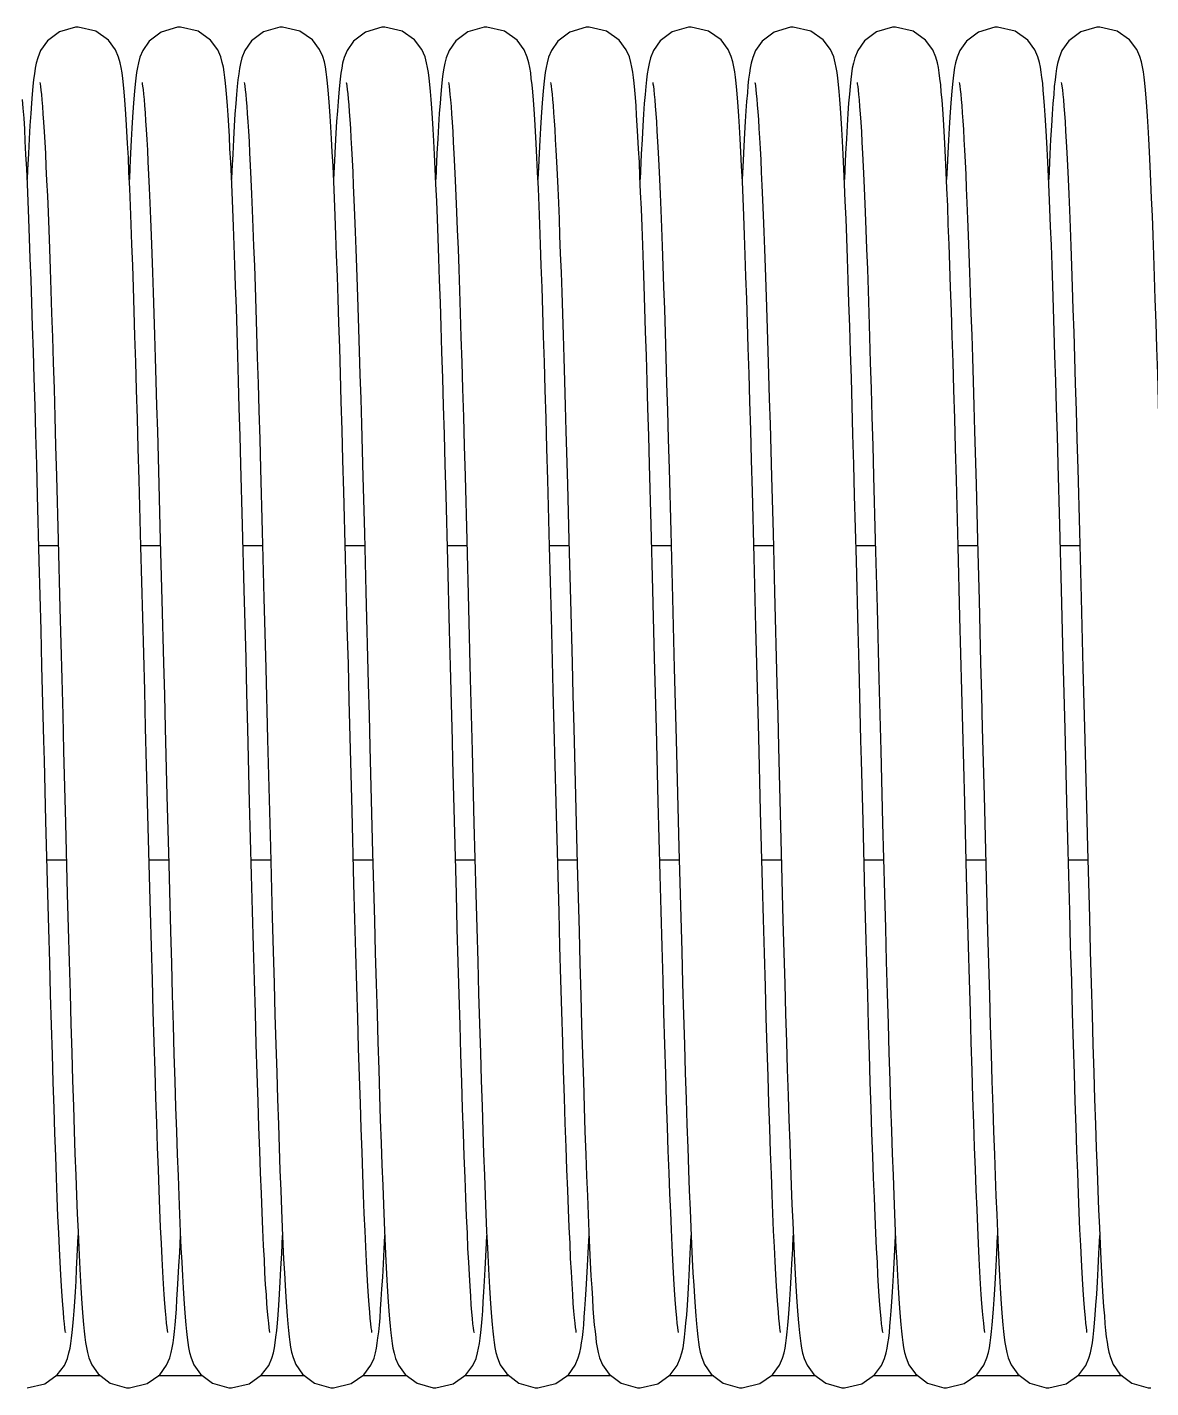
# Model space of a CAD drawing. Header units: millimetres. Extents: x 21899 to 38731, y -5425 to 3612.
# Drawn here: x 24711 to 24799, y -2765.4 to -2658.9 of the extents above; entities that cross this region are included whole.
import ezdxf

# ---------------------------------------------------------------- set-up
doc = ezdxf.new("R2010")
doc.units = ezdxf.units.MM

msp = doc.modelspace()

# ---------------------------------------------------------------- linework, layer by layer
at = {"color": 7, "linetype": 'Continuous'}
for p, q in [((24737.15, -2689.98), (24737.26, -2694.12)), ((24769.15, -2689.98), (24769.26, -2694.12)), ((24721.16, -2690.53), (24721.28, -2694.68)), ((24753.16, -2690.53), (24753.28, -2694.68)), ((24785.16, -2690.53), (24785.28, -2694.68)), ((24727.84, -2697.9), (24727.71, -2693.15)), ((24759.84, -2697.9), (24759.71, -2693.15)), ((24791.84, -2697.9), (24791.71, -2693.15)), ((24713.26, -2694.06), (24713.39, -2699.07)), ((24719.88, -2699.56), (24719.74, -2694.35)), ((24729.24, -2693.47), (24729.38, -2698.38)), ((24737.26, -2694.12), (24737.38, -2698.51)), ((24745.26, -2694.06), (24745.39, -2699.07)), ((24751.88, -2699.56), (24751.74, -2694.35)), ((24761.24, -2693.47), (24761.38, -2698.38)), ((24769.26, -2694.12), (24769.38, -2698.51)), ((24777.26, -2694.06), (24777.39, -2699.07)), ((24783.88, -2699.56), (24783.74, -2694.35)), ((24793.24, -2693.47), (24793.38, -2698.38)), ((24721.28, -2694.68), (24721.39, -2699.1)), ((24735.9, -2700.43), (24735.77, -2695.25)), ((24753.28, -2694.68), (24753.39, -2699.1)), ((24767.9, -2700.43), (24767.77, -2695.25)), ((24785.28, -2694.68), (24785.39, -2699.1)), ((24711.91, -2700.69), (24711.77, -2695.58)), ((24743.91, -2700.69), (24743.77, -2695.58)), ((24775.91, -2700.69), (24775.77, -2695.58)), ((24727.97, -2702.96), (24727.84, -2697.9)), ((24729.38, -2698.38), (24729.51, -2703.61)), ((24737.38, -2698.51), (24737.5, -2703.1)), ((24759.97, -2702.96), (24759.84, -2697.9)), ((24761.38, -2698.38), (24761.51, -2703.61)), ((24769.38, -2698.51), (24769.5, -2703.1)), ((24791.97, -2702.96), (24791.84, -2697.9)), ((24793.38, -2698.38), (24793.51, -2703.61)), ((24711.88, -2699.47), (24713.4, -2699.47)), ((24713.39, -2699.07), (24713.53, -2704.38)), ((24719.88, -2699.47), (24721.4, -2699.47)), ((24720.02, -2705.09), (24719.88, -2699.56)), ((24721.39, -2699.1), (24721.52, -2703.77)), ((24727.88, -2699.47), (24729.4, -2699.47)), ((24735.88, -2699.47), (24737.4, -2699.47)), ((24743.88, -2699.47), (24745.4, -2699.47)), ((24745.39, -2699.07), (24745.53, -2704.38)), ((24751.88, -2699.47), (24753.4, -2699.47)), ((24752.02, -2705.09), (24751.88, -2699.56)), ((24753.39, -2699.1), (24753.52, -2703.77)), ((24759.88, -2699.47), (24761.4, -2699.47)), ((24767.88, -2699.47), (24769.4, -2699.47)), ((24775.88, -2699.47), (24777.4, -2699.47)), ((24777.39, -2699.07), (24777.53, -2704.38)), ((24783.88, -2699.47), (24785.4, -2699.47)), ((24784.02, -2705.09), (24783.88, -2699.56)), ((24785.39, -2699.1), (24785.52, -2703.77)), ((24791.88, -2699.47), (24793.4, -2699.47)), ((24729.51, -2703.61), (24729.65, -2709.08)), ((24761.51, -2703.61), (24761.65, -2709.08)), ((24793.51, -2703.61), (24793.65, -2709.08)), ((24736.41, -2720.28), (24736.26, -2714.49)), ((24768.41, -2720.28), (24768.26, -2714.49)), ((24713.82, -2715.56), (24713.96, -2721.23)), ((24745.82, -2715.56), (24745.96, -2721.23)), ((24777.82, -2715.56), (24777.96, -2721.23)), ((24712.43, -2721.03), (24712.31, -2716.32)), ((24737.84, -2716.32), (24738.02, -2723.53)), ((24744.43, -2721.03), (24744.31, -2716.32)), ((24769.84, -2716.32), (24770.02, -2723.53)), ((24776.43, -2721.03), (24776.31, -2716.32)), ((24720.54, -2725.36), (24720.39, -2719.61)), ((24721.91, -2719.07), (24722.05, -2724.42)), ((24728.54, -2725.29), (24728.39, -2719.56)), ((24752.54, -2725.36), (24752.39, -2719.61)), ((24753.91, -2719.07), (24754.05, -2724.42)), ((24760.54, -2725.29), (24760.39, -2719.56)), ((24784.54, -2725.36), (24784.39, -2719.61)), ((24785.91, -2719.07), (24786.05, -2724.42)), ((24792.54, -2725.29), (24792.39, -2719.56)), ((24712.58, -2726.75), (24712.43, -2721.03)), ((24736.56, -2725.96), (24736.41, -2720.28)), ((24744.58, -2726.75), (24744.43, -2721.03)), ((24768.56, -2725.96), (24768.41, -2720.28)), ((24776.58, -2726.75), (24776.43, -2721.03)), ((24713.96, -2721.23), (24714.11, -2726.76)), ((24745.96, -2721.23), (24746.11, -2726.76)), ((24777.96, -2721.23), (24778.11, -2726.76)), ((24730.01, -2723.13), (24730.16, -2728.6)), ((24762.01, -2723.13), (24762.16, -2728.6)), ((24794.01, -2723.13), (24794.16, -2728.6)), ((24712.51, -2724.08), (24714.04, -2724.08)), ((24720.51, -2724.08), (24722.04, -2724.08)), ((24728.51, -2724.08), (24730.04, -2724.08)), ((24736.51, -2724.08), (24738.04, -2724.08)), ((24738.02, -2723.53), (24738.16, -2728.84)), ((24744.51, -2724.08), (24746.04, -2724.08)), ((24752.51, -2724.08), (24754.04, -2724.08)), ((24760.51, -2724.08), (24762.04, -2724.08)), ((24768.51, -2724.08), (24770.04, -2724.08)), ((24770.02, -2723.53), (24770.16, -2728.84)), ((24776.51, -2724.08), (24778.04, -2724.08)), ((24784.51, -2724.08), (24786.04, -2724.08)), ((24792.51, -2724.08), (24794.04, -2724.08)), ((24722.05, -2724.42), (24722.19, -2729.67)), ((24754.05, -2724.42), (24754.19, -2729.67)), ((24786.05, -2724.42), (24786.19, -2729.67)), ((24716.72, -2764.47), (24713.24, -2764.47)), ((24724.71, -2764.47), (24721.23, -2764.47)), ((24732.72, -2764.47), (24729.24, -2764.47)), ((24740.71, -2764.47), (24737.24, -2764.47)), ((24748.72, -2764.47), (24745.24, -2764.47)), ((24756.71, -2764.47), (24753.23, -2764.47)), ((24764.72, -2764.47), (24761.24, -2764.47)), ((24772.71, -2764.47), (24769.24, -2764.47)), ((24780.72, -2764.47), (24777.24, -2764.47)), ((24788.71, -2764.47), (24785.23, -2764.47)), ((24796.72, -2764.47), (24793.24, -2764.47))]:
    msp.add_line(p, q, dxfattribs=at)
for points in [[(24714.97, -2658.91), (24714.75, -2658.92), (24713.49, -2659.28), (24712.55, -2659.98), (24712.02, -2660.73), (24711.79, -2661.31), (24711.67, -2661.74), (24711.59, -2662.13), (24711.53, -2662.55), (24711.47, -2663.01), (24711.41, -2663.55), (24711.36, -2664.16), (24711.3, -2664.87)], [(24718.62, -2664.62), (24718.56, -2663.98), (24718.51, -2663.42), (24718.45, -2662.92), (24718.4, -2662.48), (24718.33, -2662.08), (24718.25, -2661.69), (24718.13, -2661.25), (24717.89, -2660.68), (24717.33, -2659.93), (24716.35, -2659.23), (24714.97, -2658.91)], [(24722.97, -2658.91), (24722.75, -2658.92), (24721.47, -2659.29), (24720.53, -2660), (24720.02, -2660.73), (24719.8, -2661.26), (24719.68, -2661.69), (24719.6, -2662.08), (24719.54, -2662.47), (24719.48, -2662.89), (24719.43, -2663.37), (24719.38, -2663.91), (24719.33, -2664.51), (24719.28, -2665.2)], [(24726.65, -2665.07), (24726.6, -2664.42), (24726.55, -2663.83), (24726.5, -2663.3), (24726.44, -2662.84), (24726.39, -2662.42), (24726.33, -2662.04), (24726.25, -2661.67), (24726.13, -2661.24), (24725.89, -2660.68), (24725.33, -2659.92), (24724.35, -2659.23), (24722.97, -2658.91)], [(24730.97, -2658.91), (24730.75, -2658.92), (24729.48, -2659.28), (24728.54, -2659.99), (24728.01, -2660.74), (24727.78, -2661.31), (24727.67, -2661.75), (24727.59, -2662.14), (24727.53, -2662.56), (24727.47, -2663.02), (24727.41, -2663.56), (24727.36, -2664.18), (24727.3, -2664.89)], [(24734.65, -2665.12), (24734.6, -2664.44), (24734.55, -2663.84), (24734.5, -2663.3), (24734.44, -2662.83), (24734.39, -2662.41), (24734.32, -2662.02), (24734.24, -2661.63), (24734.11, -2661.2), (24733.87, -2660.65), (24733.31, -2659.91), (24732.33, -2659.22), (24730.97, -2658.91)], [(24738.97, -2658.91), (24738.75, -2658.92), (24737.47, -2659.29), (24736.53, -2660), (24736.02, -2660.73), (24735.79, -2661.28), (24735.67, -2661.72), (24735.6, -2662.11), (24735.53, -2662.52), (24735.47, -2662.97), (24735.42, -2663.48), (24735.37, -2664.06), (24735.31, -2664.72)], [(24742.61, -2664.57), (24742.56, -2663.94), (24742.51, -2663.39), (24742.45, -2662.91), (24742.4, -2662.47), (24742.33, -2662.08), (24742.25, -2661.69), (24742.13, -2661.24), (24741.88, -2660.67), (24741.31, -2659.91), (24740.33, -2659.22), (24738.97, -2658.91)], [(24746.97, -2658.91), (24746.75, -2658.92), (24745.49, -2659.28), (24744.55, -2659.98), (24744.02, -2660.73), (24743.79, -2661.31), (24743.67, -2661.74), (24743.59, -2662.13), (24743.53, -2662.55), (24743.47, -2663.01), (24743.41, -2663.55), (24743.36, -2664.16), (24743.3, -2664.87)], [(24750.62, -2664.62), (24750.56, -2663.98), (24750.51, -2663.42), (24750.45, -2662.92), (24750.4, -2662.48), (24750.33, -2662.08), (24750.25, -2661.69), (24750.13, -2661.25), (24749.89, -2660.68), (24749.33, -2659.93), (24748.35, -2659.23), (24746.97, -2658.91)], [(24754.97, -2658.91), (24754.75, -2658.92), (24753.47, -2659.29), (24752.53, -2660), (24752.02, -2660.73), (24751.8, -2661.26), (24751.68, -2661.69), (24751.6, -2662.08), (24751.54, -2662.47), (24751.48, -2662.89), (24751.43, -2663.37), (24751.38, -2663.91), (24751.33, -2664.51), (24751.28, -2665.2)], [(24758.65, -2665.07), (24758.6, -2664.42), (24758.55, -2663.83), (24758.5, -2663.3), (24758.44, -2662.84), (24758.39, -2662.42), (24758.33, -2662.04), (24758.25, -2661.67), (24758.13, -2661.24), (24757.89, -2660.68), (24757.33, -2659.92), (24756.35, -2659.23), (24754.97, -2658.91)], [(24762.97, -2658.91), (24762.75, -2658.92), (24761.48, -2659.28), (24760.54, -2659.99), (24760.01, -2660.74), (24759.78, -2661.31), (24759.67, -2661.75), (24759.59, -2662.14), (24759.53, -2662.56), (24759.47, -2663.02), (24759.41, -2663.56), (24759.36, -2664.18), (24759.3, -2664.89)], [(24766.65, -2665.12), (24766.6, -2664.44), (24766.55, -2663.84), (24766.5, -2663.3), (24766.44, -2662.83), (24766.39, -2662.41), (24766.32, -2662.02), (24766.24, -2661.63), (24766.11, -2661.2), (24765.87, -2660.65), (24765.31, -2659.91), (24764.33, -2659.22), (24762.97, -2658.91)], [(24770.97, -2658.91), (24770.75, -2658.92), (24769.47, -2659.29), (24768.53, -2660), (24768.02, -2660.73), (24767.79, -2661.28), (24767.67, -2661.72), (24767.6, -2662.11), (24767.53, -2662.52), (24767.47, -2662.97), (24767.42, -2663.48), (24767.37, -2664.06), (24767.31, -2664.72)], [(24774.61, -2664.57), (24774.56, -2663.94), (24774.51, -2663.39), (24774.45, -2662.91), (24774.4, -2662.47), (24774.33, -2662.08), (24774.25, -2661.69), (24774.13, -2661.24), (24773.88, -2660.67), (24773.31, -2659.91), (24772.33, -2659.22), (24770.97, -2658.91)], [(24778.97, -2658.91), (24778.75, -2658.92), (24777.49, -2659.28), (24776.55, -2659.98), (24776.02, -2660.73), (24775.79, -2661.31), (24775.67, -2661.74), (24775.59, -2662.13), (24775.53, -2662.55), (24775.47, -2663.01), (24775.41, -2663.55), (24775.36, -2664.16), (24775.3, -2664.87)], [(24782.62, -2664.62), (24782.56, -2663.98), (24782.51, -2663.42), (24782.45, -2662.92), (24782.4, -2662.48), (24782.33, -2662.08), (24782.25, -2661.69), (24782.13, -2661.25), (24781.89, -2660.68), (24781.33, -2659.93), (24780.35, -2659.23), (24778.97, -2658.91)], [(24786.97, -2658.91), (24786.75, -2658.92), (24785.47, -2659.29), (24784.53, -2660), (24784.02, -2660.73), (24783.8, -2661.26), (24783.68, -2661.69), (24783.6, -2662.08), (24783.54, -2662.47), (24783.48, -2662.89), (24783.43, -2663.37), (24783.38, -2663.91), (24783.33, -2664.51), (24783.28, -2665.2)], [(24790.65, -2665.07), (24790.6, -2664.42), (24790.55, -2663.83), (24790.5, -2663.3), (24790.44, -2662.84), (24790.39, -2662.42), (24790.33, -2662.04), (24790.25, -2661.67), (24790.13, -2661.24), (24789.89, -2660.68), (24789.33, -2659.92), (24788.35, -2659.23), (24786.97, -2658.91)], [(24794.97, -2658.91), (24794.75, -2658.92), (24793.48, -2659.28), (24792.54, -2659.99), (24792.01, -2660.74), (24791.78, -2661.31), (24791.67, -2661.75), (24791.59, -2662.14), (24791.53, -2662.56), (24791.47, -2663.02), (24791.41, -2663.56), (24791.36, -2664.18), (24791.3, -2664.89)], [(24798.65, -2665.12), (24798.6, -2664.44), (24798.55, -2663.84), (24798.5, -2663.3), (24798.44, -2662.83), (24798.39, -2662.41), (24798.32, -2662.02), (24798.24, -2661.63), (24798.11, -2661.2), (24797.87, -2660.65), (24797.31, -2659.91), (24796.33, -2659.22), (24794.97, -2658.91)], [(24711.96, -2663.24), (24711.98, -2663.35), (24712.01, -2663.55), (24712.04, -2663.83), (24712.08, -2664.18), (24712.12, -2664.61), (24712.16, -2665.12), (24712.2, -2665.69), (24712.25, -2666.35), (24712.3, -2667.09), (24712.34, -2667.91), (24712.39, -2668.81), (24712.44, -2669.82), (24712.49, -2670.91), (24712.55, -2672.1), (24712.6, -2673.39), (24712.65, -2674.78), (24712.71, -2676.26), (24712.77, -2677.84), (24712.82, -2679.52), (24712.88, -2681.3), (24712.94, -2683.18), (24713, -2685.15), (24713.07, -2687.23), (24713.13, -2689.41), (24713.19, -2691.69), (24713.26, -2694.06)], [(24719.96, -2663.24), (24719.98, -2663.34), (24720.01, -2663.53), (24720.04, -2663.8), (24720.08, -2664.15), (24720.12, -2664.57), (24720.16, -2665.05), (24720.2, -2665.61), (24720.24, -2666.23), (24720.29, -2666.92), (24720.33, -2667.69), (24720.38, -2668.53), (24720.42, -2669.44), (24720.47, -2670.44), (24720.52, -2671.51), (24720.57, -2672.67), (24720.62, -2673.91), (24720.67, -2675.23), (24720.72, -2676.63), (24720.78, -2678.11), (24720.83, -2679.67), (24720.88, -2681.31), (24720.94, -2683.01), (24720.99, -2684.79), (24721.05, -2686.63), (24721.1, -2688.55), (24721.16, -2690.53)], [(24727.96, -2663.24), (24727.98, -2663.35), (24728.01, -2663.54), (24728.04, -2663.82), (24728.08, -2664.17), (24728.12, -2664.6), (24728.16, -2665.1), (24728.2, -2665.67), (24728.25, -2666.32), (24728.29, -2667.05), (24728.34, -2667.86), (24728.39, -2668.75), (24728.44, -2669.74), (24728.49, -2670.81), (24728.54, -2671.98), (24728.59, -2673.24), (24728.65, -2674.6), (24728.7, -2676.05), (24728.76, -2677.6), (24728.81, -2679.24), (24728.87, -2680.99), (24728.93, -2682.82), (24728.99, -2684.76), (24729.05, -2686.79), (24729.11, -2688.92), (24729.18, -2691.15), (24729.24, -2693.47)], [(24735.96, -2663.23), (24735.96, -2663.24), (24735.98, -2663.33), (24736, -2663.51), (24736.04, -2663.78), (24736.07, -2664.12), (24736.11, -2664.52), (24736.15, -2665), (24736.19, -2665.54), (24736.24, -2666.15), (24736.28, -2666.83), (24736.32, -2667.58), (24736.37, -2668.4), (24736.42, -2669.29), (24736.46, -2670.26), (24736.51, -2671.31), (24736.56, -2672.43), (24736.61, -2673.63), (24736.66, -2674.92), (24736.71, -2676.28), (24736.76, -2677.72), (24736.81, -2679.24), (24736.87, -2680.84), (24736.92, -2682.52), (24736.98, -2684.27), (24737.03, -2686.1), (24737.09, -2688.01), (24737.15, -2689.98)], [(24743.96, -2663.24), (24743.98, -2663.35), (24744.01, -2663.55), (24744.04, -2663.83), (24744.08, -2664.18), (24744.12, -2664.61), (24744.16, -2665.12), (24744.2, -2665.69), (24744.25, -2666.35), (24744.3, -2667.09), (24744.34, -2667.91), (24744.39, -2668.81), (24744.44, -2669.82), (24744.49, -2670.91), (24744.55, -2672.1), (24744.6, -2673.39), (24744.65, -2674.78), (24744.71, -2676.26), (24744.77, -2677.84), (24744.82, -2679.52), (24744.88, -2681.3), (24744.94, -2683.18), (24745, -2685.15), (24745.07, -2687.23), (24745.13, -2689.41), (24745.19, -2691.69), (24745.26, -2694.06)], [(24751.96, -2663.24), (24751.98, -2663.34), (24752.01, -2663.53), (24752.04, -2663.8), (24752.08, -2664.15), (24752.12, -2664.57), (24752.16, -2665.05), (24752.2, -2665.61), (24752.24, -2666.23), (24752.29, -2666.92), (24752.33, -2667.69), (24752.38, -2668.53), (24752.42, -2669.44), (24752.47, -2670.44), (24752.52, -2671.51), (24752.57, -2672.67), (24752.62, -2673.91), (24752.67, -2675.23), (24752.72, -2676.63), (24752.78, -2678.11), (24752.83, -2679.67), (24752.88, -2681.31), (24752.94, -2683.01), (24752.99, -2684.79), (24753.05, -2686.63), (24753.1, -2688.55), (24753.16, -2690.53)], [(24759.96, -2663.24), (24759.98, -2663.35), (24760.01, -2663.54), (24760.04, -2663.82), (24760.08, -2664.17), (24760.12, -2664.6), (24760.16, -2665.1), (24760.2, -2665.67), (24760.25, -2666.32), (24760.29, -2667.05), (24760.34, -2667.86), (24760.39, -2668.75), (24760.44, -2669.74), (24760.49, -2670.81), (24760.54, -2671.98), (24760.59, -2673.24), (24760.65, -2674.6), (24760.7, -2676.05), (24760.76, -2677.6), (24760.81, -2679.24), (24760.87, -2680.99), (24760.93, -2682.82), (24760.99, -2684.76), (24761.05, -2686.79), (24761.11, -2688.92), (24761.18, -2691.15), (24761.24, -2693.47)], [(24767.96, -2663.23), (24767.96, -2663.24), (24767.98, -2663.33), (24768, -2663.51), (24768.04, -2663.78), (24768.07, -2664.12), (24768.11, -2664.52), (24768.15, -2665), (24768.19, -2665.54), (24768.24, -2666.15), (24768.28, -2666.83), (24768.32, -2667.58), (24768.37, -2668.4), (24768.42, -2669.29), (24768.46, -2670.26), (24768.51, -2671.31), (24768.56, -2672.43), (24768.61, -2673.63), (24768.66, -2674.92), (24768.71, -2676.28), (24768.76, -2677.72), (24768.81, -2679.24), (24768.87, -2680.84), (24768.92, -2682.52), (24768.98, -2684.27), (24769.03, -2686.1), (24769.09, -2688.01), (24769.15, -2689.98)], [(24775.96, -2663.24), (24775.98, -2663.35), (24776.01, -2663.55), (24776.04, -2663.83), (24776.08, -2664.18), (24776.12, -2664.61), (24776.16, -2665.12), (24776.2, -2665.69), (24776.25, -2666.35), (24776.3, -2667.09), (24776.34, -2667.91), (24776.39, -2668.81), (24776.44, -2669.82), (24776.49, -2670.91), (24776.55, -2672.1), (24776.6, -2673.39), (24776.65, -2674.78), (24776.71, -2676.26), (24776.77, -2677.84), (24776.82, -2679.52), (24776.88, -2681.3), (24776.94, -2683.18), (24777, -2685.15), (24777.07, -2687.23), (24777.13, -2689.41), (24777.19, -2691.69), (24777.26, -2694.06)], [(24783.96, -2663.24), (24783.98, -2663.34), (24784.01, -2663.53), (24784.04, -2663.8), (24784.08, -2664.15), (24784.12, -2664.57), (24784.16, -2665.05), (24784.2, -2665.61), (24784.24, -2666.23), (24784.29, -2666.92), (24784.33, -2667.69), (24784.38, -2668.53), (24784.42, -2669.44), (24784.47, -2670.44), (24784.52, -2671.51), (24784.57, -2672.67), (24784.62, -2673.91), (24784.67, -2675.23), (24784.72, -2676.63), (24784.78, -2678.11), (24784.83, -2679.67), (24784.88, -2681.31), (24784.94, -2683.01), (24784.99, -2684.79), (24785.05, -2686.63), (24785.1, -2688.55), (24785.16, -2690.53)], [(24791.96, -2663.24), (24791.98, -2663.35), (24792.01, -2663.54), (24792.04, -2663.82), (24792.08, -2664.17), (24792.12, -2664.6), (24792.16, -2665.1), (24792.2, -2665.67), (24792.25, -2666.32), (24792.29, -2667.05), (24792.34, -2667.86), (24792.39, -2668.75), (24792.44, -2669.74), (24792.49, -2670.81), (24792.54, -2671.98), (24792.59, -2673.24), (24792.65, -2674.6), (24792.7, -2676.05), (24792.76, -2677.6), (24792.81, -2679.24), (24792.87, -2680.99), (24792.93, -2682.82), (24792.99, -2684.76), (24793.05, -2686.79), (24793.11, -2688.92), (24793.18, -2691.15), (24793.24, -2693.47)], [(24711.77, -2695.58), (24711.71, -2693.14), (24711.64, -2690.8), (24711.58, -2688.55), (24711.52, -2686.39), (24711.45, -2684.33), (24711.39, -2682.35), (24711.33, -2680.48), (24711.27, -2678.7), (24711.21, -2677.01), (24711.15, -2675.42), (24711.1, -2673.92), (24711.04, -2672.52), (24710.98, -2671.21), (24710.93, -2670), (24710.87, -2668.87), (24710.82, -2667.84), (24710.77, -2666.9), (24710.72, -2666.04), (24710.66, -2665.26), (24710.61, -2664.57)], [(24719.74, -2694.35), (24719.67, -2691.89), (24719.61, -2689.54), (24719.54, -2687.29), (24719.48, -2685.14), (24719.41, -2683.09), (24719.35, -2681.15), (24719.29, -2679.3), (24719.23, -2677.56), (24719.17, -2675.91), (24719.11, -2674.36), (24719.06, -2672.9), (24719, -2671.54), (24718.94, -2670.27), (24718.89, -2669.1), (24718.83, -2668.02), (24718.78, -2667.04), (24718.72, -2666.15), (24718.67, -2665.34), (24718.62, -2664.62)], [(24743.77, -2695.58), (24743.71, -2693.14), (24743.64, -2690.8), (24743.58, -2688.55), (24743.52, -2686.39), (24743.45, -2684.33), (24743.39, -2682.35), (24743.33, -2680.48), (24743.27, -2678.7), (24743.21, -2677.01), (24743.15, -2675.42), (24743.1, -2673.92), (24743.04, -2672.52), (24742.98, -2671.21), (24742.93, -2670), (24742.87, -2668.87), (24742.82, -2667.84), (24742.77, -2666.9), (24742.72, -2666.04), (24742.66, -2665.26), (24742.61, -2664.57)], [(24751.74, -2694.35), (24751.67, -2691.89), (24751.61, -2689.54), (24751.54, -2687.29), (24751.48, -2685.14), (24751.41, -2683.09), (24751.35, -2681.15), (24751.29, -2679.3), (24751.23, -2677.56), (24751.17, -2675.91), (24751.11, -2674.36), (24751.06, -2672.9), (24751, -2671.54), (24750.94, -2670.27), (24750.89, -2669.1), (24750.83, -2668.02), (24750.78, -2667.04), (24750.72, -2666.15), (24750.67, -2665.34), (24750.62, -2664.62)], [(24775.77, -2695.58), (24775.71, -2693.14), (24775.64, -2690.8), (24775.58, -2688.55), (24775.52, -2686.39), (24775.45, -2684.33), (24775.39, -2682.35), (24775.33, -2680.48), (24775.27, -2678.7), (24775.21, -2677.01), (24775.15, -2675.42), (24775.1, -2673.92), (24775.04, -2672.52), (24774.98, -2671.21), (24774.93, -2670), (24774.87, -2668.87), (24774.82, -2667.84), (24774.77, -2666.9), (24774.72, -2666.04), (24774.66, -2665.26), (24774.61, -2664.57)], [(24783.74, -2694.35), (24783.67, -2691.89), (24783.61, -2689.54), (24783.54, -2687.29), (24783.48, -2685.14), (24783.41, -2683.09), (24783.35, -2681.15), (24783.29, -2679.3), (24783.23, -2677.56), (24783.17, -2675.91), (24783.11, -2674.36), (24783.06, -2672.9), (24783, -2671.54), (24782.94, -2670.27), (24782.89, -2669.1), (24782.83, -2668.02), (24782.78, -2667.04), (24782.72, -2666.15), (24782.67, -2665.34), (24782.62, -2664.62)], [(24711.3, -2664.87), (24711.24, -2665.68), (24711.18, -2666.6), (24711.13, -2667.64), (24711.06, -2668.8), (24711, -2670.08), (24710.97, -2670.84)], [(24719.28, -2665.2), (24719.22, -2665.96), (24719.17, -2666.81), (24719.12, -2667.75), (24719.07, -2668.77), (24719.01, -2669.89), (24718.97, -2670.84)], [(24727.71, -2693.15), (24727.65, -2690.89), (24727.58, -2688.72), (24727.52, -2686.63), (24727.46, -2684.64), (24727.4, -2682.73), (24727.35, -2680.91), (24727.29, -2679.17), (24727.23, -2677.53), (24727.18, -2675.97), (24727.12, -2674.5), (24727.07, -2673.12), (24727.01, -2671.82), (24726.96, -2670.61), (24726.91, -2669.49), (24726.85, -2668.44), (24726.8, -2667.48), (24726.75, -2666.6), (24726.7, -2665.8), (24726.65, -2665.07)], [(24727.3, -2664.89), (24727.24, -2665.71), (24727.18, -2666.64), (24727.12, -2667.69), (24727.06, -2668.86), (24727, -2670.15), (24726.97, -2670.84)], [(24735.77, -2695.25), (24735.7, -2692.8), (24735.63, -2690.46), (24735.57, -2688.21), (24735.51, -2686.05), (24735.44, -2684), (24735.38, -2682.05), (24735.32, -2680.19), (24735.26, -2678.43), (24735.2, -2676.75), (24735.15, -2675.18), (24735.09, -2673.69), (24735.03, -2672.3), (24734.98, -2671), (24734.92, -2669.79), (24734.86, -2668.68), (24734.81, -2667.65), (24734.76, -2666.72), (24734.7, -2665.88), (24734.65, -2665.12)], [(24735.31, -2664.72), (24735.26, -2665.46), (24735.2, -2666.29), (24735.15, -2667.21), (24735.09, -2668.23), (24735.04, -2669.35), (24734.97, -2670.83)], [(24743.3, -2664.87), (24743.24, -2665.68), (24743.18, -2666.6), (24743.13, -2667.64), (24743.06, -2668.8), (24743, -2670.08), (24742.97, -2670.84)], [(24751.28, -2665.2), (24751.22, -2665.96), (24751.17, -2666.81), (24751.12, -2667.75), (24751.07, -2668.77), (24751.01, -2669.89), (24750.97, -2670.84)], [(24759.71, -2693.15), (24759.65, -2690.89), (24759.58, -2688.72), (24759.52, -2686.63), (24759.46, -2684.64), (24759.4, -2682.73), (24759.35, -2680.91), (24759.29, -2679.17), (24759.23, -2677.53), (24759.18, -2675.97), (24759.12, -2674.5), (24759.07, -2673.12), (24759.01, -2671.82), (24758.96, -2670.61), (24758.91, -2669.49), (24758.85, -2668.44), (24758.8, -2667.48), (24758.75, -2666.6), (24758.7, -2665.8), (24758.65, -2665.07)], [(24759.3, -2664.89), (24759.24, -2665.71), (24759.18, -2666.64), (24759.12, -2667.69), (24759.06, -2668.86), (24759, -2670.15), (24758.97, -2670.84)], [(24767.77, -2695.25), (24767.7, -2692.8), (24767.63, -2690.46), (24767.57, -2688.21), (24767.51, -2686.05), (24767.44, -2684), (24767.38, -2682.05), (24767.32, -2680.19), (24767.26, -2678.43), (24767.2, -2676.75), (24767.15, -2675.18), (24767.09, -2673.69), (24767.03, -2672.3), (24766.98, -2671), (24766.92, -2669.79), (24766.86, -2668.68), (24766.81, -2667.65), (24766.76, -2666.72), (24766.7, -2665.88), (24766.65, -2665.12)], [(24767.31, -2664.72), (24767.26, -2665.46), (24767.2, -2666.29), (24767.15, -2667.21), (24767.09, -2668.23), (24767.04, -2669.35), (24766.97, -2670.83)], [(24775.3, -2664.87), (24775.24, -2665.68), (24775.18, -2666.6), (24775.13, -2667.64), (24775.06, -2668.8), (24775, -2670.08), (24774.97, -2670.84)], [(24783.28, -2665.2), (24783.22, -2665.96), (24783.17, -2666.81), (24783.12, -2667.75), (24783.07, -2668.77), (24783.01, -2669.89), (24782.97, -2670.84)], [(24791.71, -2693.15), (24791.65, -2690.89), (24791.58, -2688.72), (24791.52, -2686.63), (24791.46, -2684.64), (24791.4, -2682.73), (24791.35, -2680.91), (24791.29, -2679.17), (24791.23, -2677.53), (24791.18, -2675.97), (24791.12, -2674.5), (24791.07, -2673.12), (24791.01, -2671.82), (24790.96, -2670.61), (24790.91, -2669.49), (24790.85, -2668.44), (24790.8, -2667.48), (24790.75, -2666.6), (24790.7, -2665.8), (24790.65, -2665.07)], [(24791.3, -2664.89), (24791.24, -2665.71), (24791.18, -2666.64), (24791.12, -2667.69), (24791.06, -2668.86), (24791, -2670.15), (24790.97, -2670.84)], [(24799.77, -2695.25), (24799.7, -2692.8), (24799.63, -2690.46), (24799.57, -2688.21), (24799.51, -2686.05), (24799.44, -2684), (24799.38, -2682.05), (24799.32, -2680.19), (24799.26, -2678.43), (24799.2, -2676.75), (24799.15, -2675.18), (24799.09, -2673.69), (24799.03, -2672.3), (24798.98, -2671), (24798.92, -2669.79), (24798.86, -2668.68), (24798.81, -2667.65), (24798.76, -2666.72), (24798.7, -2665.88), (24798.65, -2665.12)], [(24712.12, -2708.94), (24712.05, -2706.12), (24711.91, -2700.69)], [(24736.26, -2714.49), (24736.19, -2711.6), (24736.12, -2708.74), (24736.04, -2705.91), (24735.9, -2700.43)], [(24744.12, -2708.94), (24744.05, -2706.12), (24743.91, -2700.69)], [(24768.26, -2714.49), (24768.19, -2711.6), (24768.12, -2708.74), (24768.04, -2705.91), (24767.9, -2700.43)], [(24776.12, -2708.94), (24776.05, -2706.12), (24775.91, -2700.69)], [(24728.39, -2719.56), (24728.25, -2713.84), (24728.18, -2711.04), (24728.11, -2708.29), (24727.97, -2702.96)], [(24760.39, -2719.56), (24760.25, -2713.84), (24760.18, -2711.04), (24760.11, -2708.29), (24759.97, -2702.96)], [(24792.39, -2719.56), (24792.25, -2713.84), (24792.18, -2711.04), (24792.11, -2708.29), (24791.97, -2702.96)], [(24721.52, -2703.77), (24721.64, -2708.68), (24721.71, -2711.21), (24721.77, -2713.79), (24721.91, -2719.07)], [(24737.5, -2703.1), (24737.68, -2710.3), (24737.75, -2712.76), (24737.81, -2715.24), (24737.84, -2716.32)], [(24753.52, -2703.77), (24753.64, -2708.68), (24753.71, -2711.21), (24753.77, -2713.79), (24753.91, -2719.07)], [(24769.5, -2703.1), (24769.68, -2710.3), (24769.75, -2712.76), (24769.81, -2715.24), (24769.84, -2716.32)], [(24785.52, -2703.77), (24785.64, -2708.68), (24785.71, -2711.21), (24785.77, -2713.79), (24785.91, -2719.07)], [(24713.53, -2704.38), (24713.67, -2709.91), (24713.75, -2712.73), (24713.82, -2715.56)], [(24720.39, -2719.61), (24720.24, -2713.76), (24720.17, -2710.84), (24720.02, -2705.09)], [(24745.53, -2704.38), (24745.67, -2709.91), (24745.75, -2712.73), (24745.82, -2715.56)], [(24752.39, -2719.61), (24752.24, -2713.76), (24752.17, -2710.84), (24752.02, -2705.09)], [(24777.53, -2704.38), (24777.67, -2709.91), (24777.75, -2712.73), (24777.82, -2715.56)], [(24784.39, -2719.61), (24784.24, -2713.76), (24784.17, -2710.84), (24784.02, -2705.09)], [(24712.31, -2716.32), (24712.27, -2714.75), (24712.12, -2708.94)], [(24729.65, -2709.08), (24729.79, -2714.68), (24730.01, -2723.13)], [(24744.31, -2716.32), (24744.27, -2714.75), (24744.12, -2708.94)], [(24761.65, -2709.08), (24761.79, -2714.68), (24762.01, -2723.13)], [(24776.31, -2716.32), (24776.27, -2714.75), (24776.12, -2708.94)], [(24793.65, -2709.08), (24793.79, -2714.68), (24794.01, -2723.13)], [(24729.97, -2761.08), (24729.97, -2761.07), (24729.95, -2760.93), (24729.92, -2760.69), (24729.88, -2760.36), (24729.84, -2759.94), (24729.79, -2759.43), (24729.74, -2758.83), (24729.7, -2758.13), (24729.64, -2757.32), (24729.59, -2756.42), (24729.54, -2755.4), (24729.48, -2754.27), (24729.42, -2753.03), (24729.37, -2751.68), (24729.31, -2750.2), (24729.25, -2748.6), (24729.18, -2746.87), (24729.12, -2745.01), (24729.05, -2743), (24728.98, -2740.84), (24728.91, -2738.54), (24728.84, -2736.1), (24728.77, -2733.53), (24728.69, -2730.87), (24728.62, -2728.11), (24728.54, -2725.29)], [(24761.97, -2761.08), (24761.97, -2761.07), (24761.95, -2760.93), (24761.92, -2760.69), (24761.88, -2760.36), (24761.84, -2759.94), (24761.79, -2759.43), (24761.74, -2758.83), (24761.7, -2758.13), (24761.64, -2757.32), (24761.59, -2756.42), (24761.54, -2755.4), (24761.48, -2754.27), (24761.42, -2753.03), (24761.37, -2751.68), (24761.31, -2750.2), (24761.25, -2748.6), (24761.18, -2746.87), (24761.12, -2745.01), (24761.05, -2743), (24760.98, -2740.84), (24760.91, -2738.54), (24760.84, -2736.1), (24760.77, -2733.53), (24760.69, -2730.87), (24760.62, -2728.11), (24760.54, -2725.29)], [(24793.97, -2761.08), (24793.97, -2761.07), (24793.95, -2760.93), (24793.92, -2760.69), (24793.88, -2760.36), (24793.84, -2759.94), (24793.79, -2759.43), (24793.74, -2758.83), (24793.7, -2758.13), (24793.64, -2757.32), (24793.59, -2756.42), (24793.54, -2755.4), (24793.48, -2754.27), (24793.42, -2753.03), (24793.37, -2751.68), (24793.31, -2750.2), (24793.25, -2748.6), (24793.18, -2746.87), (24793.12, -2745.01), (24793.05, -2743), (24792.98, -2740.84), (24792.91, -2738.54), (24792.84, -2736.1), (24792.77, -2733.53), (24792.69, -2730.87), (24792.62, -2728.11), (24792.54, -2725.29)], [(24721.97, -2761.08), (24721.97, -2761.07), (24721.95, -2760.93), (24721.92, -2760.69), (24721.88, -2760.35), (24721.84, -2759.93), (24721.79, -2759.42), (24721.74, -2758.81), (24721.69, -2758.1), (24721.64, -2757.28), (24721.59, -2756.34), (24721.53, -2755.29), (24721.48, -2754.13), (24721.42, -2752.85), (24721.36, -2751.46), (24721.3, -2749.95), (24721.24, -2748.33), (24721.17, -2746.58), (24721.11, -2744.71), (24721.04, -2742.72), (24720.98, -2740.6), (24720.91, -2738.35), (24720.84, -2735.97), (24720.77, -2733.47), (24720.69, -2730.86), (24720.62, -2728.15), (24720.54, -2725.36)], [(24737.97, -2761.08), (24737.97, -2761.07), (24737.95, -2760.94), (24737.92, -2760.71), (24737.88, -2760.39), (24737.84, -2759.99), (24737.8, -2759.5), (24737.75, -2758.92), (24737.7, -2758.23), (24737.65, -2757.45), (24737.6, -2756.54), (24737.54, -2755.53), (24737.49, -2754.39), (24737.43, -2753.14), (24737.37, -2751.78), (24737.31, -2750.3), (24737.25, -2748.7), (24737.19, -2746.98), (24737.12, -2745.13), (24737.06, -2743.15), (24736.99, -2741.05), (24736.92, -2738.82), (24736.85, -2736.46), (24736.78, -2733.99), (24736.71, -2731.4), (24736.63, -2728.72), (24736.56, -2725.96)], [(24753.97, -2761.08), (24753.97, -2761.07), (24753.95, -2760.93), (24753.92, -2760.69), (24753.88, -2760.35), (24753.84, -2759.93), (24753.79, -2759.42), (24753.74, -2758.81), (24753.69, -2758.1), (24753.64, -2757.28), (24753.59, -2756.34), (24753.53, -2755.29), (24753.48, -2754.13), (24753.42, -2752.85), (24753.36, -2751.46), (24753.3, -2749.95), (24753.24, -2748.33), (24753.17, -2746.58), (24753.11, -2744.71), (24753.04, -2742.72), (24752.98, -2740.6), (24752.91, -2738.35), (24752.84, -2735.97), (24752.77, -2733.47), (24752.69, -2730.86), (24752.62, -2728.15), (24752.54, -2725.36)], [(24769.97, -2761.08), (24769.97, -2761.07), (24769.95, -2760.94), (24769.92, -2760.71), (24769.88, -2760.39), (24769.84, -2759.99), (24769.8, -2759.5), (24769.75, -2758.92), (24769.7, -2758.23), (24769.65, -2757.45), (24769.6, -2756.54), (24769.54, -2755.53), (24769.49, -2754.39), (24769.43, -2753.14), (24769.37, -2751.78), (24769.31, -2750.3), (24769.25, -2748.7), (24769.19, -2746.98), (24769.12, -2745.13), (24769.06, -2743.15), (24768.99, -2741.05), (24768.92, -2738.82), (24768.85, -2736.46), (24768.78, -2733.99), (24768.71, -2731.4), (24768.63, -2728.72), (24768.56, -2725.96)], [(24785.97, -2761.08), (24785.97, -2761.07), (24785.95, -2760.93), (24785.92, -2760.69), (24785.88, -2760.35), (24785.84, -2759.93), (24785.79, -2759.42), (24785.74, -2758.81), (24785.69, -2758.1), (24785.64, -2757.28), (24785.59, -2756.34), (24785.53, -2755.29), (24785.48, -2754.13), (24785.42, -2752.85), (24785.36, -2751.46), (24785.3, -2749.95), (24785.24, -2748.33), (24785.17, -2746.58), (24785.11, -2744.71), (24785.04, -2742.72), (24784.98, -2740.6), (24784.91, -2738.35), (24784.84, -2735.97), (24784.77, -2733.47), (24784.69, -2730.86), (24784.62, -2728.15), (24784.54, -2725.36)], [(24713.97, -2761.07), (24713.97, -2761.08), (24713.97, -2761.07), (24713.95, -2760.95), (24713.92, -2760.72), (24713.88, -2760.4), (24713.84, -2759.99), (24713.8, -2759.5), (24713.75, -2758.91), (24713.7, -2758.23), (24713.65, -2757.45), (24713.6, -2756.57), (24713.55, -2755.59), (24713.49, -2754.5), (24713.44, -2753.3), (24713.38, -2751.98), (24713.32, -2750.54), (24713.26, -2748.98), (24713.2, -2747.29), (24713.13, -2745.49), (24713.07, -2743.56), (24713, -2741.5), (24712.94, -2739.33), (24712.87, -2737.03), (24712.8, -2734.62), (24712.73, -2732.1), (24712.65, -2729.48), (24712.58, -2726.75)], [(24714.11, -2726.76), (24714.18, -2729.44), (24714.25, -2732.04), (24714.32, -2734.54), (24714.39, -2736.93), (24714.46, -2739.2), (24714.52, -2741.35), (24714.59, -2743.38), (24714.65, -2745.3), (24714.71, -2747.1), (24714.78, -2748.78), (24714.84, -2750.35), (24714.89, -2751.81), (24714.95, -2753.17), (24715.01, -2754.42), (24715.07, -2755.57), (24715.12, -2756.62), (24715.18, -2757.57), (24715.23, -2758.43), (24715.28, -2759.19)], [(24745.97, -2761.07), (24745.97, -2761.08), (24745.97, -2761.07), (24745.95, -2760.95), (24745.92, -2760.72), (24745.88, -2760.4), (24745.84, -2759.99), (24745.8, -2759.5), (24745.75, -2758.91), (24745.7, -2758.23), (24745.65, -2757.45), (24745.6, -2756.57), (24745.55, -2755.59), (24745.49, -2754.5), (24745.44, -2753.3), (24745.38, -2751.98), (24745.32, -2750.54), (24745.26, -2748.98), (24745.2, -2747.29), (24745.13, -2745.49), (24745.07, -2743.56), (24745, -2741.5), (24744.94, -2739.33), (24744.87, -2737.03), (24744.8, -2734.62), (24744.73, -2732.1), (24744.65, -2729.48), (24744.58, -2726.75)], [(24746.11, -2726.76), (24746.18, -2729.44), (24746.25, -2732.04), (24746.32, -2734.54), (24746.39, -2736.93), (24746.46, -2739.2), (24746.52, -2741.35), (24746.59, -2743.38), (24746.65, -2745.3), (24746.71, -2747.1), (24746.78, -2748.78), (24746.84, -2750.35), (24746.89, -2751.81), (24746.95, -2753.17), (24747.01, -2754.42), (24747.07, -2755.57), (24747.12, -2756.62), (24747.18, -2757.57), (24747.23, -2758.43), (24747.28, -2759.19)], [(24777.97, -2761.07), (24777.97, -2761.08), (24777.97, -2761.07), (24777.95, -2760.95), (24777.92, -2760.72), (24777.88, -2760.4), (24777.84, -2759.99), (24777.8, -2759.5), (24777.75, -2758.91), (24777.7, -2758.23), (24777.65, -2757.45), (24777.6, -2756.57), (24777.55, -2755.59), (24777.49, -2754.5), (24777.44, -2753.3), (24777.38, -2751.98), (24777.32, -2750.54), (24777.26, -2748.98), (24777.2, -2747.29), (24777.13, -2745.49), (24777.07, -2743.56), (24777, -2741.5), (24776.94, -2739.33), (24776.87, -2737.03), (24776.8, -2734.62), (24776.73, -2732.1), (24776.65, -2729.48), (24776.58, -2726.75)], [(24778.11, -2726.76), (24778.18, -2729.44), (24778.25, -2732.04), (24778.32, -2734.54), (24778.39, -2736.93), (24778.46, -2739.2), (24778.52, -2741.35), (24778.59, -2743.38), (24778.65, -2745.3), (24778.71, -2747.1), (24778.78, -2748.78), (24778.84, -2750.35), (24778.89, -2751.81), (24778.95, -2753.17), (24779.01, -2754.42), (24779.07, -2755.57), (24779.12, -2756.62), (24779.18, -2757.57), (24779.23, -2758.43), (24779.28, -2759.19)], [(24730.16, -2728.6), (24730.23, -2731.23), (24730.3, -2733.77), (24730.37, -2736.21), (24730.44, -2738.54), (24730.51, -2740.75), (24730.57, -2742.83), (24730.64, -2744.8), (24730.7, -2746.64), (24730.76, -2748.37), (24730.82, -2749.98), (24730.88, -2751.48), (24730.94, -2752.87), (24731, -2754.16), (24731.05, -2755.34), (24731.11, -2756.42), (24731.17, -2757.4), (24731.22, -2758.29), (24731.27, -2759.08), (24731.33, -2759.78)], [(24738.16, -2728.84), (24738.23, -2731.37), (24738.3, -2733.8), (24738.37, -2736.14), (24738.43, -2738.37), (24738.5, -2740.5), (24738.56, -2742.53), (24738.62, -2744.45), (24738.69, -2746.27), (24738.75, -2747.97), (24738.81, -2749.57), (24738.86, -2751.06), (24738.92, -2752.45), (24738.98, -2753.74), (24739.03, -2754.92), (24739.09, -2756.01), (24739.14, -2756.99), (24739.19, -2757.88), (24739.25, -2758.69), (24739.3, -2759.4)], [(24762.16, -2728.6), (24762.23, -2731.23), (24762.3, -2733.77), (24762.37, -2736.21), (24762.44, -2738.54), (24762.51, -2740.75), (24762.57, -2742.83), (24762.64, -2744.8), (24762.7, -2746.64), (24762.76, -2748.37), (24762.82, -2749.98), (24762.88, -2751.48), (24762.94, -2752.87), (24763, -2754.16), (24763.05, -2755.34), (24763.11, -2756.42), (24763.17, -2757.4), (24763.22, -2758.29), (24763.27, -2759.08), (24763.33, -2759.78)], [(24770.16, -2728.84), (24770.23, -2731.37), (24770.3, -2733.8), (24770.37, -2736.14), (24770.43, -2738.37), (24770.5, -2740.5), (24770.56, -2742.53), (24770.62, -2744.45), (24770.69, -2746.27), (24770.75, -2747.97), (24770.81, -2749.57), (24770.86, -2751.06), (24770.92, -2752.45), (24770.98, -2753.74), (24771.03, -2754.92), (24771.09, -2756.01), (24771.14, -2756.99), (24771.19, -2757.88), (24771.25, -2758.69), (24771.3, -2759.4)], [(24794.16, -2728.6), (24794.23, -2731.23), (24794.3, -2733.77), (24794.37, -2736.21), (24794.44, -2738.54), (24794.51, -2740.75), (24794.57, -2742.83), (24794.64, -2744.8), (24794.7, -2746.64), (24794.76, -2748.37), (24794.82, -2749.98), (24794.88, -2751.48), (24794.94, -2752.87), (24795, -2754.16), (24795.05, -2755.34), (24795.11, -2756.42), (24795.17, -2757.4), (24795.22, -2758.29), (24795.27, -2759.08), (24795.33, -2759.78)], [(24722.19, -2729.67), (24722.26, -2732.21), (24722.33, -2734.67), (24722.39, -2737.04), (24722.46, -2739.29), (24722.53, -2741.42), (24722.59, -2743.44), (24722.65, -2745.35), (24722.72, -2747.14), (24722.78, -2748.82), (24722.84, -2750.39), (24722.9, -2751.84), (24722.95, -2753.2), (24723.01, -2754.45), (24723.07, -2755.59), (24723.12, -2756.64), (24723.18, -2757.59), (24723.23, -2758.44), (24723.28, -2759.2)], [(24754.19, -2729.67), (24754.26, -2732.21), (24754.33, -2734.67), (24754.39, -2737.04), (24754.46, -2739.29), (24754.53, -2741.42), (24754.59, -2743.44), (24754.65, -2745.35), (24754.72, -2747.14), (24754.78, -2748.82), (24754.84, -2750.39), (24754.9, -2751.84), (24754.95, -2753.2), (24755.01, -2754.45), (24755.07, -2755.59), (24755.12, -2756.64), (24755.18, -2757.59), (24755.23, -2758.44), (24755.28, -2759.2)], [(24786.19, -2729.67), (24786.26, -2732.21), (24786.33, -2734.67), (24786.39, -2737.04), (24786.46, -2739.29), (24786.53, -2741.42), (24786.59, -2743.44), (24786.65, -2745.35), (24786.72, -2747.14), (24786.78, -2748.82), (24786.84, -2750.39), (24786.9, -2751.84), (24786.95, -2753.2), (24787.01, -2754.45), (24787.07, -2755.59), (24787.12, -2756.64), (24787.18, -2757.59), (24787.23, -2758.44), (24787.28, -2759.2)], [(24714.64, -2759.38), (24714.69, -2758.68), (24714.74, -2757.9), (24714.79, -2757.06), (24714.84, -2756.14), (24714.89, -2755.14), (24714.94, -2754.06), (24714.97, -2753.49)], [(24722.65, -2759.24), (24722.7, -2758.51), (24722.75, -2757.71), (24722.8, -2756.82), (24722.85, -2755.87), (24722.91, -2754.83), (24722.97, -2753.49)], [(24730.62, -2759.7), (24730.67, -2758.94), (24730.73, -2758.08), (24730.79, -2757.13), (24730.84, -2756.07), (24730.9, -2754.91), (24730.97, -2753.49)], [(24738.65, -2759.26), (24738.7, -2758.51), (24738.75, -2757.68), (24738.81, -2756.75), (24738.86, -2755.71), (24738.92, -2754.57), (24738.97, -2753.49)], [(24746.64, -2759.38), (24746.69, -2758.68), (24746.74, -2757.9), (24746.79, -2757.06), (24746.84, -2756.14), (24746.89, -2755.14), (24746.94, -2754.06), (24746.97, -2753.49)], [(24754.65, -2759.24), (24754.7, -2758.51), (24754.75, -2757.71), (24754.8, -2756.82), (24754.85, -2755.87), (24754.91, -2754.83), (24754.97, -2753.49)], [(24762.62, -2759.7), (24762.67, -2758.94), (24762.73, -2758.08), (24762.79, -2757.13), (24762.84, -2756.07), (24762.9, -2754.91), (24762.97, -2753.49)], [(24770.65, -2759.26), (24770.7, -2758.51), (24770.75, -2757.68), (24770.81, -2756.75), (24770.86, -2755.71), (24770.92, -2754.57), (24770.97, -2753.49)], [(24778.64, -2759.38), (24778.69, -2758.68), (24778.74, -2757.9), (24778.79, -2757.06), (24778.84, -2756.14), (24778.89, -2755.14), (24778.94, -2754.06), (24778.97, -2753.49)], [(24786.65, -2759.24), (24786.7, -2758.51), (24786.75, -2757.71), (24786.8, -2756.82), (24786.85, -2755.87), (24786.91, -2754.83), (24786.97, -2753.49)], [(24794.62, -2759.7), (24794.67, -2758.94), (24794.73, -2758.08), (24794.79, -2757.13), (24794.84, -2756.07), (24794.9, -2754.91), (24794.97, -2753.49)], [(24710.97, -2765.41), (24712.34, -2765.1), (24713.32, -2764.41), (24713.88, -2763.67), (24714.12, -2763.11), (24714.24, -2762.69), (24714.32, -2762.32), (24714.38, -2761.94), (24714.44, -2761.54), (24714.49, -2761.09), (24714.54, -2760.58), (24714.59, -2760.01), (24714.64, -2759.38)], [(24715.28, -2759.19), (24715.33, -2759.87), (24715.38, -2760.47), (24715.43, -2760.99), (24715.49, -2761.46), (24715.54, -2761.87), (24715.6, -2762.26), (24715.68, -2762.65), (24715.8, -2763.07), (24716.02, -2763.61), (24716.53, -2764.33), (24717.47, -2765.04), (24718.75, -2765.41), (24718.97, -2765.41)], [(24718.97, -2765.41), (24720.36, -2765.09), (24721.35, -2764.39), (24721.89, -2763.64), (24722.13, -2763.08), (24722.25, -2762.66), (24722.33, -2762.28), (24722.39, -2761.9), (24722.45, -2761.48), (24722.5, -2761.01), (24722.55, -2760.48), (24722.6, -2759.89), (24722.65, -2759.24)], [(24723.28, -2759.2), (24723.33, -2759.88), (24723.38, -2760.48), (24723.44, -2761), (24723.49, -2761.47), (24723.54, -2761.88), (24723.61, -2762.27), (24723.68, -2762.65), (24723.8, -2763.08), (24724.03, -2763.62), (24724.55, -2764.35), (24725.49, -2765.05), (24726.76, -2765.41), (24726.97, -2765.41)], [(24734.97, -2765.41), (24736.35, -2765.09), (24737.33, -2764.4), (24737.89, -2763.65), (24738.13, -2763.09), (24738.25, -2762.67), (24738.32, -2762.3), (24738.39, -2761.92), (24738.44, -2761.51), (24738.5, -2761.04), (24738.55, -2760.52), (24738.6, -2759.93), (24738.65, -2759.26)], [(24739.3, -2759.4), (24739.35, -2760.04), (24739.4, -2760.6), (24739.45, -2761.1), (24739.5, -2761.54), (24739.55, -2761.94), (24739.61, -2762.32), (24739.7, -2762.7), (24739.82, -2763.12), (24740.05, -2763.65), (24740.57, -2764.37), (24741.51, -2765.06), (24742.77, -2765.41), (24742.97, -2765.41)], [(24742.97, -2765.41), (24744.34, -2765.1), (24745.32, -2764.41), (24745.88, -2763.67), (24746.12, -2763.11), (24746.24, -2762.69), (24746.32, -2762.32), (24746.38, -2761.94), (24746.44, -2761.54), (24746.49, -2761.09), (24746.54, -2760.58), (24746.59, -2760.01), (24746.64, -2759.38)], [(24747.28, -2759.19), (24747.33, -2759.87), (24747.38, -2760.47), (24747.43, -2760.99), (24747.49, -2761.46), (24747.54, -2761.87), (24747.6, -2762.26), (24747.68, -2762.65), (24747.8, -2763.07), (24748.02, -2763.61), (24748.53, -2764.33), (24749.47, -2765.04), (24750.75, -2765.41), (24750.97, -2765.41)], [(24750.97, -2765.41), (24752.36, -2765.09), (24753.35, -2764.39), (24753.89, -2763.64), (24754.13, -2763.08), (24754.25, -2762.66), (24754.33, -2762.28), (24754.39, -2761.9), (24754.45, -2761.48), (24754.5, -2761.01), (24754.55, -2760.48), (24754.6, -2759.89), (24754.65, -2759.24)], [(24755.28, -2759.2), (24755.33, -2759.88), (24755.38, -2760.48), (24755.44, -2761), (24755.49, -2761.47), (24755.54, -2761.88), (24755.61, -2762.27), (24755.68, -2762.65), (24755.8, -2763.08), (24756.03, -2763.62), (24756.55, -2764.35), (24757.49, -2765.05), (24758.76, -2765.41), (24758.97, -2765.41)], [(24766.97, -2765.41), (24768.35, -2765.09), (24769.33, -2764.4), (24769.89, -2763.65), (24770.13, -2763.09), (24770.25, -2762.67), (24770.32, -2762.3), (24770.39, -2761.92), (24770.44, -2761.51), (24770.5, -2761.04), (24770.55, -2760.52), (24770.6, -2759.93), (24770.65, -2759.26)], [(24771.3, -2759.4), (24771.35, -2760.04), (24771.4, -2760.6), (24771.45, -2761.1), (24771.5, -2761.54), (24771.55, -2761.94), (24771.61, -2762.32), (24771.7, -2762.7), (24771.82, -2763.12), (24772.05, -2763.65), (24772.57, -2764.37), (24773.51, -2765.06), (24774.77, -2765.41), (24774.97, -2765.41)], [(24774.97, -2765.41), (24776.34, -2765.1), (24777.32, -2764.41), (24777.88, -2763.67), (24778.12, -2763.11), (24778.24, -2762.69), (24778.32, -2762.32), (24778.38, -2761.94), (24778.44, -2761.54), (24778.49, -2761.09), (24778.54, -2760.58), (24778.59, -2760.01), (24778.64, -2759.38)], [(24779.28, -2759.19), (24779.33, -2759.87), (24779.38, -2760.47), (24779.43, -2760.99), (24779.49, -2761.46), (24779.54, -2761.87), (24779.6, -2762.26), (24779.68, -2762.65), (24779.8, -2763.07), (24780.02, -2763.61), (24780.53, -2764.33), (24781.47, -2765.04), (24782.75, -2765.41), (24782.97, -2765.41)], [(24782.97, -2765.41), (24784.36, -2765.09), (24785.35, -2764.39), (24785.89, -2763.64), (24786.13, -2763.08), (24786.25, -2762.66), (24786.33, -2762.28), (24786.39, -2761.9), (24786.45, -2761.48), (24786.5, -2761.01), (24786.55, -2760.48), (24786.6, -2759.89), (24786.65, -2759.24)], [(24787.28, -2759.2), (24787.33, -2759.88), (24787.38, -2760.48), (24787.44, -2761), (24787.49, -2761.47), (24787.54, -2761.88), (24787.61, -2762.27), (24787.68, -2762.65), (24787.8, -2763.08), (24788.03, -2763.62), (24788.55, -2764.35), (24789.49, -2765.05), (24790.76, -2765.41), (24790.97, -2765.41)], [(24726.97, -2765.41), (24728.35, -2765.1), (24729.33, -2764.4), (24729.88, -2763.66), (24730.12, -2763.1), (24730.25, -2762.67), (24730.33, -2762.29), (24730.39, -2761.89), (24730.45, -2761.45), (24730.51, -2760.94), (24730.56, -2760.36), (24730.62, -2759.7)], [(24731.33, -2759.78), (24731.38, -2760.4), (24731.43, -2760.94), (24731.48, -2761.42), (24731.54, -2761.85), (24731.6, -2762.24), (24731.68, -2762.62), (24731.8, -2763.05), (24732.02, -2763.6), (24732.54, -2764.34), (24733.48, -2765.04), (24734.75, -2765.41), (24734.97, -2765.41)], [(24758.97, -2765.41), (24760.35, -2765.1), (24761.33, -2764.4), (24761.88, -2763.66), (24762.12, -2763.1), (24762.25, -2762.67), (24762.33, -2762.29), (24762.39, -2761.89), (24762.45, -2761.45), (24762.51, -2760.94), (24762.56, -2760.36), (24762.62, -2759.7)], [(24763.33, -2759.78), (24763.38, -2760.4), (24763.43, -2760.94), (24763.48, -2761.42), (24763.54, -2761.85), (24763.6, -2762.24), (24763.68, -2762.62), (24763.8, -2763.05), (24764.02, -2763.6), (24764.54, -2764.34), (24765.48, -2765.04), (24766.75, -2765.41), (24766.97, -2765.41)], [(24790.97, -2765.41), (24792.35, -2765.1), (24793.33, -2764.4), (24793.88, -2763.66), (24794.12, -2763.1), (24794.25, -2762.67), (24794.33, -2762.29), (24794.39, -2761.89), (24794.45, -2761.45), (24794.51, -2760.94), (24794.56, -2760.36), (24794.62, -2759.7)], [(24795.33, -2759.78), (24795.38, -2760.4), (24795.43, -2760.94), (24795.48, -2761.42), (24795.54, -2761.85), (24795.6, -2762.24), (24795.68, -2762.62), (24795.8, -2763.05), (24796.02, -2763.6), (24796.54, -2764.34), (24797.48, -2765.04), (24798.75, -2765.41), (24798.97, -2765.41)]]:
    msp.add_lwpolyline(points, dxfattribs=at)

doc.saveas('drawing.dxf')
